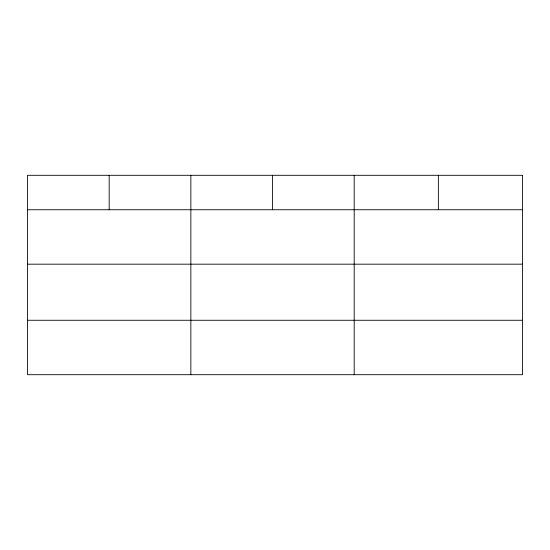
<?xml version="1.0" encoding="UTF-8"?>
<svg xmlns="http://www.w3.org/2000/svg" width="550" height="550" viewBox="0 0 550 550"><rect width="100%" height="100%" fill="white"/><g stroke="black" fill="none" stroke-linecap="round" stroke-linejoin="round"><path stroke-width="0.82" d="M27.5 209.742L522.5 209.742M27.5 264.179L522.5 264.179M27.5 320.265L522.5 320.265M438.35 175.299L438.35 209.742M354.2 175.299L354.2 374.701M272.525 175.299L272.525 209.742M190.85 175.299L190.85 374.701M109.175 175.299L109.175 209.742M522.5 175.299L27.5 175.299L27.5 374.701L522.5 374.701L522.5 175.299"/></g></svg>
